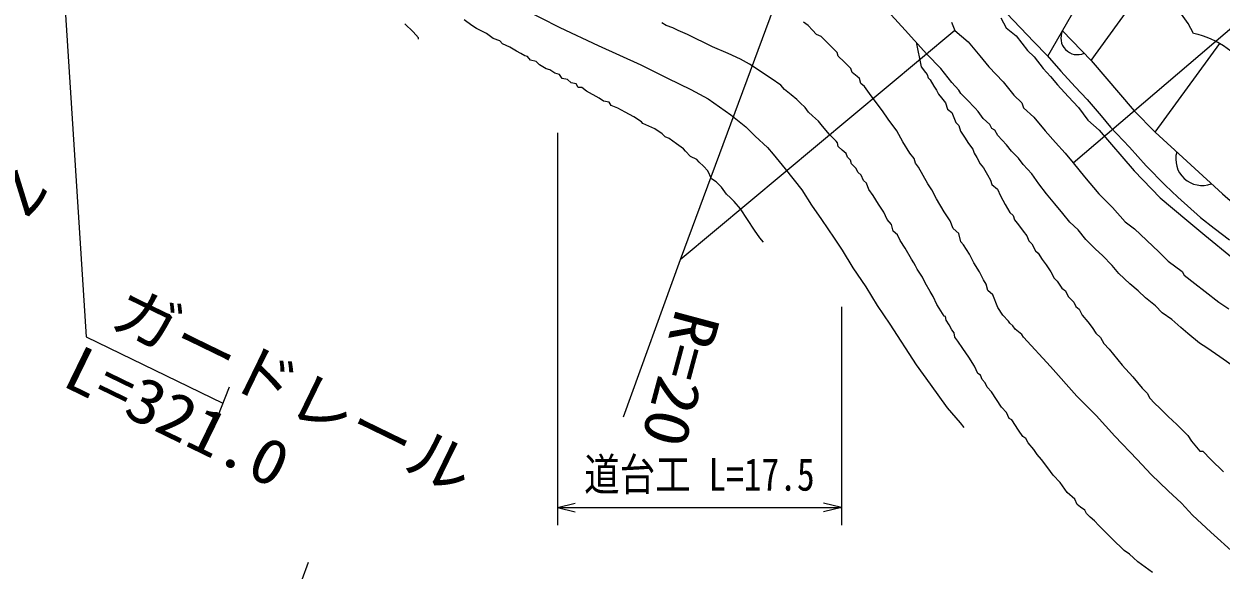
# Model space of a CAD drawing. Units: millimetres, scale not verified. Extents: x 40000 to 680000, y 20000 to 380000.
# Drawn here: x 237060 to 304489, y 262928 to 293704 of the extents above; entities that cross this region are included whole.
import ezdxf
from ezdxf.enums import TextEntityAlignment as Align

# ---------------------------------------------------------------- set-up
doc = ezdxf.new("R2010")
doc.units = ezdxf.units.MM
doc.header["$LTSCALE"] = 1000
doc.linetypes.add('CHAIN', pattern=[18.5, 12, -1.5, 3.5, -1.5])
for name, color, linetype, lineweight in [('M-BMK', 2, 'CHAIN', 13), ('M-STR-HTXT', 7, 'Continuous', 13), ('M-WORK', 1, 'Continuous', 13)]:
    doc.layers.add(name, color=color, linetype=linetype, lineweight=lineweight)
doc.styles.add('ＭＳ ゴシック', font='')
doc.styles.get('ＭＳ ゴシック').set_extended_font_data('MS Gothic')

msp = doc.modelspace()

# ---------------------------------------------------------------- linework, layer by layer
at = {"layer": 'M-BMK'}
msp.add_lwpolyline([(289300, 293801), (289485, 293338), (290236, 292702), (290895, 291897), (291414, 291281), (292209, 290443), (292824, 289697), (293265, 289265), (293367, 288979), (293943, 288442), (294578, 287676), (295155, 287022), (295712, 286421), (296158, 285868), (296788, 285079), (297612, 284124), (298368, 283368), (299080, 282559), (299618, 282152), (300979, 280853), (301503, 280340), (302293, 279753), (302419, 279555), (303005, 279070), (303601, 278624), (304367, 278033), (304934, 277655)], dxfattribs=at)
at = {"layer": 'M-STR-HTXT'}
for p, q in [((267108, 287572), (267108, 265456)), ((283104, 277764), (283104, 265456)), ((267108, 266456), (268108, 266706)), ((267108, 266456), (283104, 266456)), ((267108, 266456), (268108, 266206)), ((283104, 266456), (282104, 266706)), ((283104, 266456), (282104, 266206))]:
    msp.add_line(p, q, dxfattribs=at)
at = {"layer": 'M-WORK'}
for p, q in [((296158, 285868), (319892, 306139)), ((281226, 299845), (274025, 280411)), ((297170, 291645), (300326, 295993)), ((300770, 287606), (304416, 292597)), ((248612, 273243), (247953, 271560)), ((245589, 242898), (253086, 263366))]:
    msp.add_line(p, q, dxfattribs=at)
for points in [[(237314, 326737), (240558, 276080), (248257, 272334)], [(294738, 291882), (309783, 318017), (338388, 309865)], [(263912, 295207), (267242, 293508), (269410, 292495), (271802, 291397), (273313, 290656), (274626, 290018), (275602, 289483), (276868, 288583), (277713, 287907), (278248, 287382), (278942, 286744), (279270, 286369), (279936, 285543), (280884, 284351), (281428, 283488), (281982, 282691), (282704, 281640), (283145, 280955), (283746, 279961), (284477, 278882), (285115, 277831), (285828, 276780), (287324, 274489), (288096, 273404), (289071, 272062), (289788, 271234), (290003, 270958)], [(305295, 274332), (304416, 274940), (303681, 275458), (303283, 275722), (302621, 276264), (302225, 276599), (301713, 277053), (301175, 277427), (300789, 277822), (300228, 278272), (299825, 278658), (299356, 279051), (298726, 279634), (298357, 280084), (297820, 280658), (297424, 281009), (296879, 281547), (296432, 282094), (295968, 282536), (295573, 283017), (295121, 283571), (294657, 284121), (294227, 284685), (293829, 285264), (293338, 285774), (293079, 286148), (292693, 286541), (292400, 286886), (291909, 287415), (291743, 287709), (291580, 287811), (291465, 288029), (291094, 288370), (290800, 288771), (290642, 288954), (290168, 289445), (289826, 289792), (289728, 289980), (289330, 290407), (288701, 291193), (287924, 291997), (286698, 293344), (285900, 294216)], [(292093, 294039), (292393, 293485), (292956, 293025), (293590, 292203), (293961, 291845), (294470, 291193), (294891, 290740), (295273, 290270), (295877, 289615), (296454, 288994), (296983, 288286), (297616, 287721), (299593, 285423), (301067, 283900), (302555, 282653), (303573, 281800), (305142, 280531)], [(292418, 294300), (293942, 292689), (294697, 291929), (295465, 291049), (296279, 290151), (296944, 289441), (297735, 288521), (298258, 287882), (299326, 286765), (300264, 285715), (301332, 284625), (302055, 283941), (303338, 282788), (304110, 282190), (304968, 281546)], [(259290, 292845), (259287, 292924), (258976, 293265), (258511, 293706)], [(278718, 281399), (278513, 281653), (278203, 282082), (277412, 283283), (277058, 283694), (276856, 283901), (276638, 284105), (276347, 284506), (276055, 284798), (275795, 284974), (275590, 285433), (275345, 285682), (275101, 285909), (274969, 286066), (274604, 286242), (274314, 286525), (274213, 286664), (273821, 286952), (273409, 287251), (273172, 287348), (273015, 287509), (272587, 287786), (271920, 288101), (271837, 288195), (271404, 288459), (270922, 288723), (270512, 288965), (270135, 289109), (270016, 289304), (269708, 289355), (269452, 289526), (268749, 289924), (268475, 290112), (268273, 290122), (268157, 290324), (267877, 290392), (267685, 290577), (267367, 290632), (267217, 290847), (266954, 290933), (266690, 291114), (266468, 291172), (266102, 291401), (265918, 291586), (265586, 291658), (265425, 291873), (265275, 291897), (265049, 292041), (264810, 292174), (264427, 292393), (264023, 292588), (263863, 292755), (263487, 292875), (263114, 293169), (262560, 293442), (262293, 293613), (261856, 293928)], [(289485, 293338), (274025, 280411), (270820, 271553)], [(300635, 262793), (299809, 263400), (299556, 263614), (299331, 263820), (299026, 264032), (298347, 264697), (298100, 264946), (297846, 265193), (297607, 265447), (297353, 265701), (297123, 265904), (296918, 266121), (296808, 266304), (296579, 266465), (296376, 266631), (296244, 266924), (295826, 267303), (295428, 267855), (295023, 268285), (294725, 268698), (294383, 269158), (294124, 269431), (293937, 269713), (293626, 270091), (293497, 270335), (293320, 270460), (293076, 270804), (292707, 271403), (292545, 271478), (292401, 271809), (292124, 272110), (291841, 272534), (291567, 272979), (291317, 273228), (291201, 273483), (291027, 273668), (290942, 273907), (290788, 273996), (290596, 274420), (290275, 274922), (289950, 275408), (289666, 275835), (289499, 276058), (289454, 276304), (289321, 276458), (289177, 276745), (289003, 277005), (288972, 277213), (288900, 277237), (288620, 277695), (288473, 277894), (288268, 278342), (288100, 278625), (287827, 279111), (287666, 279426), (287372, 279877), (287273, 280075), (287191, 280243), (287057, 280444), (286702, 281063), (286411, 281504), (286271, 281816), (286011, 282024), (285929, 282397), (285673, 282691), (285488, 283091), (285201, 283539), (284900, 284041), (284650, 284370), (284514, 284725), (284345, 284886), (284222, 285180), (284027, 285342), (283938, 285562), (283678, 285828), (283626, 286028), (283445, 286194), (283377, 286396), (283141, 286590), (282928, 286797), (282876, 287008), (282803, 287097), (282437, 287473), (282035, 287942), (281820, 288224), (281485, 288521), (281255, 288732), (281059, 288995), (280776, 289253), (280585, 289445), (280283, 289708), (279900, 290005), (279699, 290259), (279144, 290622), (277930, 291429), (277424, 291716), (276733, 292045), (275851, 292407), (274444, 293114), (273905, 293338), (273601, 293484), (273236, 293619), (272989, 293762)], [(305243, 263862), (303922, 265071), (302883, 266021), (302256, 266694), (301504, 267393), (300547, 268317), (299767, 269159), (298510, 270474), (297451, 271640), (296371, 272723), (294879, 274402), (293368, 276048), (293268, 276198), (292885, 276496), (292762, 276698), (292595, 276834), (292509, 276947), (292189, 277284), (291913, 277726), (291635, 278442), (291357, 278688), (291258, 279043), (291100, 279276), (290885, 279734), (290567, 280240), (290328, 280722), (289982, 281252), (289829, 281430), (289712, 281885), (289391, 282172), (289230, 282603), (288899, 283112), (288457, 283840), (288201, 284353), (287979, 284695), (287449, 285629), (287274, 285854), (287199, 286124), (286967, 286429), (286573, 287068), (286225, 287687), (285732, 288330), (285418, 288808), (284780, 289644), (284410, 290169), (284204, 290349), (284121, 290631), (283997, 290732), (283718, 290968), (283627, 291201), (283456, 291388), (283263, 291577), (282921, 291880), (282874, 292103), (282764, 292194), (281959, 292995), (281697, 293110), (281476, 293359), (281232, 293616), (280964, 293812)], [(287311, 292671), (287600, 291287), (287839, 290962), (287943, 290851), (287984, 290670), (288106, 290553), (288311, 290199), (288458, 289974), (288578, 289745), (288749, 289539), (288961, 289256), (289084, 288893), (289320, 288715), (289552, 288155), (289713, 287977), (289822, 287656), (290041, 287331), (290270, 286965), (290499, 286650), (290578, 286414), (290742, 286168), (290927, 285816), (291108, 285601), (291327, 285201), (291508, 284903), (291580, 284647), (291893, 284384), (292064, 284010), (292321, 283519), (292589, 283075), (292780, 282904), (292846, 282667), (293083, 282374), (293349, 282032), (293544, 281771), (293654, 281475), (293830, 281314), (294028, 280921), (294184, 280786), (294419, 280425), (294631, 280127), (294910, 279726), (295086, 279377), (295266, 279199), (295523, 278811), (295735, 278659), (295884, 278349), (296192, 278022), (296316, 277782), (296502, 277629), (296666, 277287), (296991, 276923), (297237, 276596), (297433, 276273), (297699, 276031), (297894, 275687), (298193, 275376), (298917, 274469), (299520, 273818), (300047, 273169), (300328, 272888), (300482, 272608), (300748, 272341), (301046, 272054), (301507, 271589), (301993, 271127), (302625, 270505), (302831, 270197), (303285, 269637), (303470, 269620), (303904, 269168), (304619, 268461)], [(295563, 293315), (297170, 291645), (299596, 288805), (300770, 287606), (304562, 284120), (306461, 282474), (308620, 280995), (310889, 279567), (313630, 278118), (316864, 276526), (319594, 275699), (322332, 274899), (325064, 274466), (329326, 274074), (331881, 274179)]]:
    msp.add_lwpolyline(points, dxfattribs=at)
for centre, radius, start, end in [((296913, 290213), 6712, 26.03701, 69.98857), ((296396, 292903), 930, 153.71465, 294.08474), ((301991, 288461), 4794, 28.78645, 78.53476), ((303425, 286089), 1488, 164.57686, 290.21999)]:
    msp.add_arc(centre, radius, start, end, dxfattribs=at)

# ---------------------------------------------------------------- texts
at = {"layer": 'M-STR-HTXT', "style": 'ＭＳ ゴシック', "width": 0.8}
msp.add_text('道台工 L=17.5', height=1833, dxfattribs=at).set_placement((275106, 266852), align=Align.BOTTOM_CENTER)
at = {"layer": 'M-WORK', "style": 'ＭＳ ゴシック'}
for s, rotation, width, p in [('ガードレール', 17.217, 1.05, (228511, 279399)), ('ガードレール', 334.054, 1.05, (251367, 271210)), ('R=20', 255, 1.1, (272077, 274231)), ('L=321.0', 334.054, 1.1, (244809, 269731))]:
    msp.add_text(s, height=2566, rotation=rotation, dxfattribs=dict(at, width=width)).set_placement(p, align=Align.BOTTOM_CENTER)

doc.saveas('drawing.dxf')
